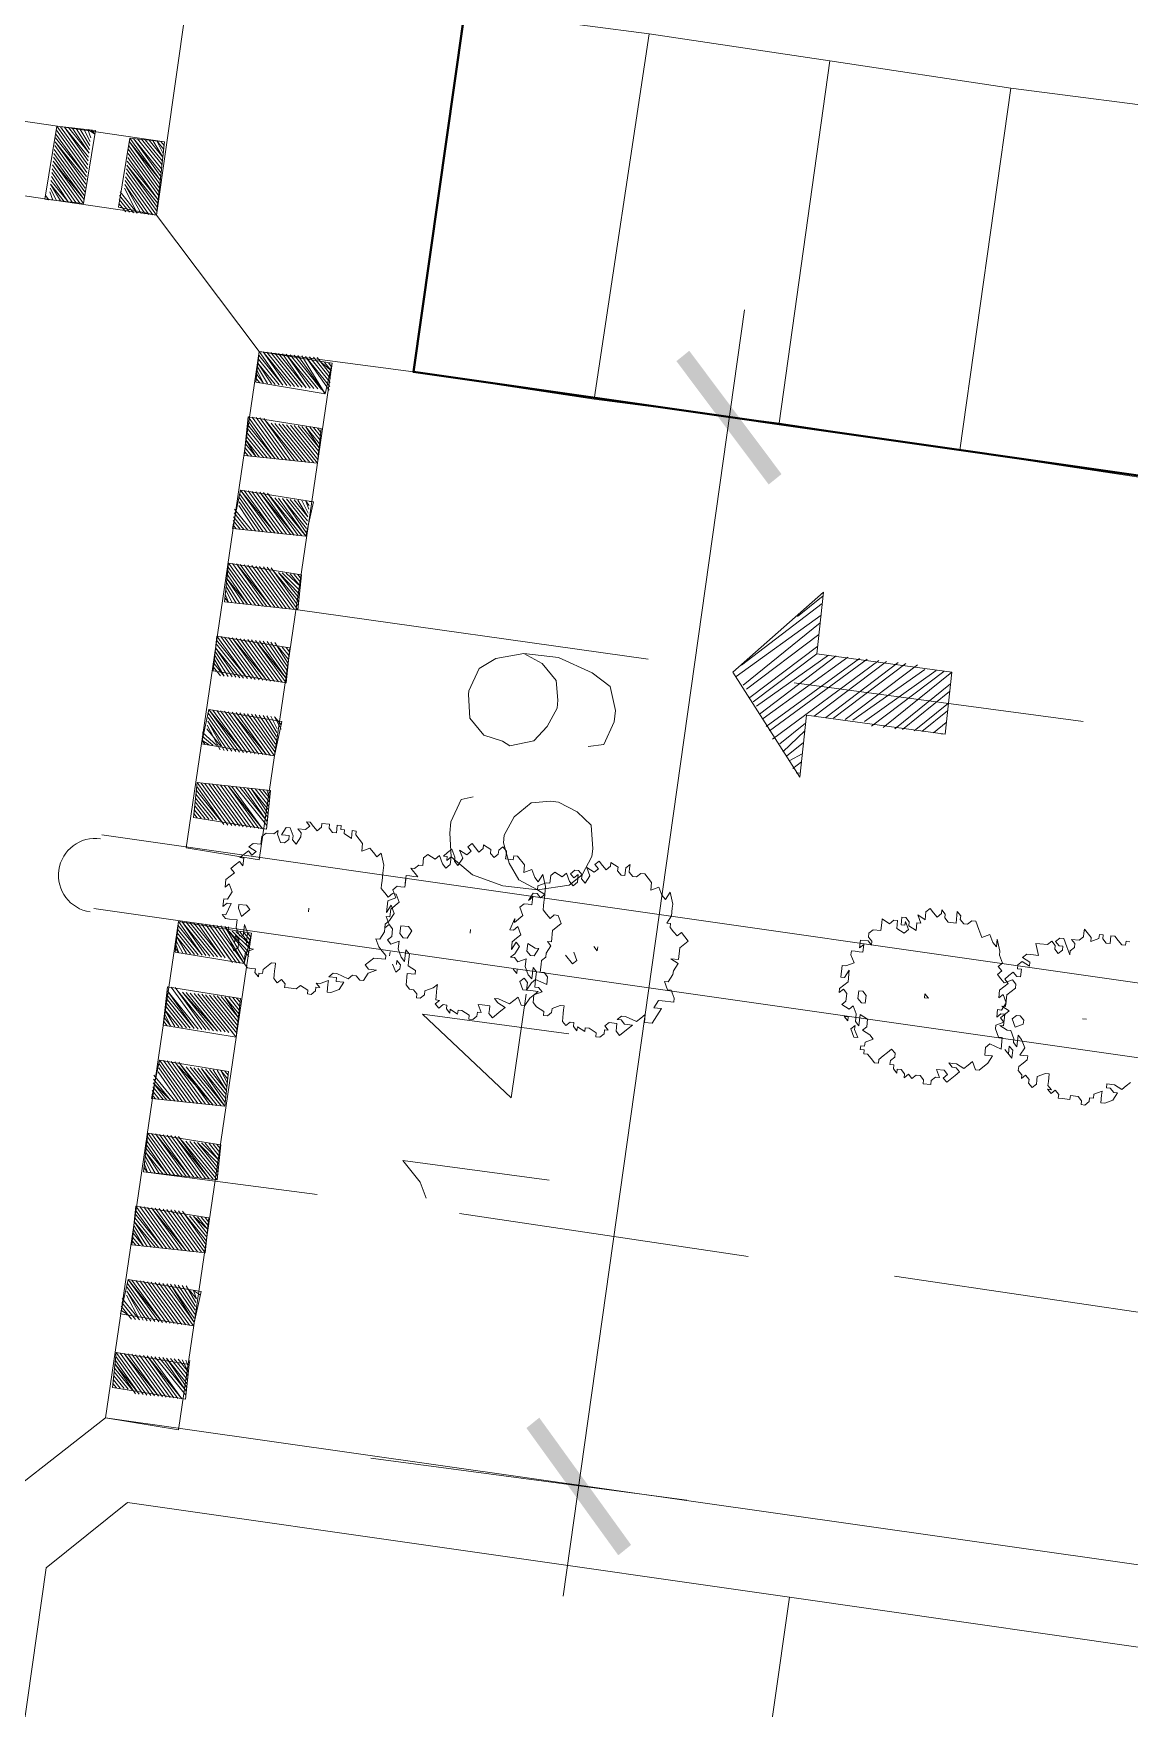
# Model space of a CAD drawing. Header units: metres. Extents: x -977055 to 805873, y -1033982 to 242021.
# Drawn here: x 2689.52 to 2704.51, y 928.75 to 951.66 of the extents above; entities that cross this region are included whole.
import ezdxf

# ---------------------------------------------------------------- set-up
doc = ezdxf.new("R2010")
doc.units = ezdxf.units.M
for name, color, linetype in [('PDF_0', 7, 'Continuous'), ('PDF_acera', 7, 'Continuous'), ('PDF_CENTRO COMERCIAL', 7, 'Continuous'), ('PDF_COTAS CONJUNTO', 7, 'Continuous'), ('PDF_linea de centro', 7, 'Continuous'), ('PDF_LOTES', 7, 'Continuous'), ('PDF_PASO DE CEBRA', 7, 'Continuous'), ('PDF_PLANTAS', 7, 'Continuous'), ('PDF_VIAS', 7, 'Continuous')]:
    doc.layers.add(name, color=color, linetype=linetype)

# ---------------------------------------------------------------- blocks, each defined once
blk = doc.blocks.new('CALLE')
at = {"layer": 'PDF_0', "transparency": 33554559}
for points in [[(-75.061728, -223.618752), (-76.2048, -224.888832), (-76.331808, -224.761824)], [(-74.93472, -223.74576), (-75.061728, -223.618752), (-76.2048, -224.888832)], [(-64.5624, -225.142848), (-64.435392, -225.269856), (-63.334656, -223.999776)], [(-64.435392, -225.269856), (-63.334656, -223.999776), (-63.207648, -224.126784)]]:
    blk.add_solid(points, dxfattribs=at)
at = {"layer": 'PDF_acera', "lineweight": 9}
for points in [[(-111.724704, -292.584096), (-109.184544, -217.903392), (-107.787456, -216.633312), (-76.755168, -217.691712), (-75.442752, -219.046464), (-77.89824, -291.102336), (-78.787296, -291.06)], [(-69.939072, -218.326752), (-71.420832, -260.959104)], [(-70.616448, -261.00144), (-69.134688, -218.326752)], [(-63.758016, -221.163264), (-63.71568, -219.469824), (-62.360928, -218.199744), (29.719872, -221.332608)]]:
    blk.add_lwpolyline(points, dxfattribs=at)
for points in [[(-59.778432, -221.290272), (-59.820768, -223.3224), (-63.842688, -223.153056), (-63.758016, -221.163264)], [(-59.820768, -223.3224), (-59.90544, -225.312192), (-63.885024, -225.185184), (-63.842688, -223.153056)], [(-59.90544, -225.312192), (-59.990112, -227.301984), (-63.969696, -227.174976), (-63.885024, -225.185184)], [(-59.990112, -227.301984), (-60.032448, -229.291776), (-64.054368, -229.164768), (-63.969696, -227.174976)]]:
    blk.add_lwpolyline(points, close=True, dxfattribs=at)
blk.add_arc((-69.579216, -218.305584), 0.402192, 358.0499567, 178.0499213, dxfattribs=at)
at = {"layer": 'PDF_CENTRO COMERCIAL', "lineweight": 40}
blk.add_lwpolyline([(-34.842528, -237.970656), (-31.455648, -237.208608), (-19.728576, -234.75312), (-10.456992, -232.339968), (-10.118304, -222.983712), (-63.758016, -221.163264), (-64.901088, -254.016), (-59.990112, -254.185344), (-59.651424, -244.236384), (-57.534624, -243.686016)], close=True, dxfattribs=at)
at = {"layer": 'PDF_COTAS CONJUNTO', "lineweight": 9}
for points in [[(-75.56976, -221.967648), (-75.654432, -225.4392)], [(-63.800352, -222.348672), (-63.92736, -225.86256)], [(-62.699616, -224.677152), (-76.83984, -224.211456)]]:
    blk.add_lwpolyline(points, dxfattribs=at)
at = {"layer": 'PDF_COTAS CONJUNTO', "lineweight": 20}
for points in [[(-72.690912, -222.264), (-72.521568, -222.179328), (-72.309888, -221.967648), (-72.352224, -223.576416)], [(-70.743456, -223.618752), (-70.70112, -222.009984), (-71.505504, -223.068384), (-70.362432, -223.11072)], [(-68.287968, -222.306336), (-68.330304, -222.179328), (-68.58432, -222.094656), (-68.711328, -222.094656), (-68.965344, -222.136992), (-69.134688, -222.391008), (-69.21936, -222.729696), (-69.21936, -223.11072), (-69.134688, -223.449408), (-69.00768, -223.576416), (-68.796, -223.661088), (-68.711328, -223.661088), (-68.457312, -223.618752), (-68.330304, -223.449408), (-68.245632, -223.237728), (-68.245632, -223.153056), (-68.287968, -222.941376), (-68.457312, -222.772032), (-68.668992, -222.68736), (-68.753664, -222.68736), (-68.965344, -222.772032), (-69.134688, -222.89904), (-69.21936, -223.11072)], [(-66.6792, -222.68736), (-66.763872, -222.89904), (-66.933216, -223.068384), (-67.144896, -223.11072), (-67.229568, -223.11072), (-67.441248, -223.026048), (-67.610592, -222.89904), (-67.695264, -222.645024), (-67.652928, -222.560352), (-67.610592, -222.348672), (-67.441248, -222.179328), (-67.187232, -222.136992), (-67.144896, -222.136992), (-66.89088, -222.221664), (-66.763872, -222.391008), (-66.6792, -222.68736), (-66.6792, -223.068384), (-66.806208, -223.449408), (-66.933216, -223.661088), (-67.187232, -223.74576), (-67.31424, -223.74576), (-67.568256, -223.661088), (-67.610592, -223.491744)], [(-69.896736, -223.491744), (-69.981408, -223.576416), (-69.939072, -223.618752), (-69.8544, -223.576416)]]:
    blk.add_lwpolyline(points, dxfattribs=at)
at = {"layer": 'PDF_linea de centro', "lineweight": 9}
for points in [[(-72.775584, -221.078592), (-72.733248, -219.173472)], [(-66.594528, -224.042112), (-66.46752, -220.189536)], [(-72.944928, -225.820224), (-72.81792, -222.645024)], [(-66.763872, -228.82608), (-66.6792, -225.65088)], [(-73.114272, -230.604192), (-72.987264, -227.428992)]]:
    blk.add_lwpolyline(points, dxfattribs=at)
at = {"layer": 'PDF_LOTES', "lineweight": 20}
for points in [[(-76.585824, -226.666944), (-76.331808, -219.385152), (-77.136192, -218.580768), (-92.29248, -218.072736), (-92.588832, -226.116576)], [(-92.588832, -226.116576), (-92.92752, -235.726848), (-76.924512, -236.277216), (-76.585824, -226.666944)]]:
    blk.add_lwpolyline(points, close=True, dxfattribs=at)
at = {"layer": 'PDF_PASO DE CEBRA', "lineweight": 9}
for points in [[(-62.149248, -212.611392), (-62.360928, -218.199744), (-61.937568, -217.81872)], [(-61.556544, -218.199744), (-61.344864, -212.611392)], [(-62.318592, -216.972), (-62.318592, -217.014336), (-62.276256, -216.972)], [(-62.318592, -217.056672), (-62.23392, -217.014336)], [(-62.318592, -217.099008), (-62.191584, -217.014336)], [(-62.318592, -217.141344), (-62.149248, -217.014336), (-62.318592, -217.18368)], [(-62.106912, -217.014336), (-62.318592, -217.226016), (-62.064576, -217.014336)], [(-62.318592, -217.268352), (-62.02224, -217.014336)], [(-62.318592, -217.310688), (-61.979904, -217.014336)], [(-62.318592, -217.353024), (-61.937568, -217.014336)], [(-62.318592, -217.39536), (-61.895232, -217.014336), (-62.276256, -217.39536), (-61.852896, -217.014336)], [(-62.23392, -217.39536), (-61.81056, -217.014336)], [(-62.191584, -217.39536), (-61.768224, -217.014336)], [(-62.149248, -217.39536), (-61.725888, -217.014336)], [(-62.106912, -217.39536), (-61.683552, -217.014336), (-62.064576, -217.39536)], [(-61.641216, -217.014336), (-62.02224, -217.39536), (-61.59888, -217.014336)], [(-61.979904, -217.39536), (-61.556544, -217.014336)], [(-61.937568, -217.39536), (-61.514208, -217.014336)], [(-61.895232, -217.39536), (-61.514208, -217.056672)], [(-61.852896, -217.39536), (-61.514208, -217.099008), (-61.81056, -217.39536)], [(-61.514208, -217.141344), (-61.768224, -217.39536), (-61.514208, -217.18368)], [(-61.725888, -217.39536), (-61.514208, -217.226016)], [(-61.683552, -217.39536), (-61.514208, -217.268352)], [(-61.641216, -217.39536), (-61.514208, -217.310688)], [(-61.59888, -217.39536), (-61.514208, -217.353024), (-61.556544, -217.437696), (-61.514208, -217.39536)], [(-62.360928, -217.861056), (-62.276256, -217.776384)], [(-62.360928, -217.903392), (-62.23392, -217.776384)], [(-62.360928, -217.945728), (-62.191584, -217.776384)], [(-62.149248, -217.776384), (-62.360928, -217.988064), (-62.106912, -217.81872)], [(-62.318592, -217.776384), (-62.318592, -217.81872)], [(-62.360928, -218.0304), (-62.064576, -217.81872), (-62.360928, -218.072736)], [(-62.360928, -218.115072), (-62.02224, -217.81872)], [(-62.360928, -218.157408), (-61.979904, -217.81872)], [(-62.318592, -218.199744), (-61.895232, -217.81872)], [(-62.276256, -218.199744), (-61.852896, -217.81872), (-62.23392, -218.199744)], [(-61.81056, -217.81872), (-62.191584, -218.199744), (-61.768224, -217.81872)], [(-62.149248, -218.199744), (-61.725888, -217.81872)], [(-62.106912, -218.199744), (-61.683552, -217.81872)], [(-62.064576, -218.199744), (-61.641216, -217.81872)], [(-62.02224, -218.199744), (-61.59888, -217.81872), (-61.979904, -218.199744), (-61.556544, -217.81872)], [(-61.937568, -218.199744), (-61.556544, -217.861056), (-61.895232, -218.199744)], [(-61.852896, -218.199744), (-61.556544, -217.903392)], [(-61.81056, -218.199744), (-61.556544, -217.945728)], [(-61.768224, -218.199744), (-61.556544, -217.988064)], [(-61.556544, -218.0304), (-61.725888, -218.199744), (-61.556544, -218.072736)], [(-61.683552, -218.199744), (-61.556544, -218.115072), (-61.641216, -218.199744)], [(-61.59888, -218.199744), (-61.556544, -218.157408)], [(-61.556544, -218.199744), (-61.556544, -218.199744)], [(-75.485088, -219.850848), (-70.023744, -220.062528), (-69.981408, -219.258144), (-75.442752, -219.046464), (-75.485088, -219.850848), (-75.442752, -219.046464)], [(-75.1464, -219.342816), (-74.850048, -219.0888), (-75.1464, -219.385152), (-74.807712, -219.0888)], [(-75.1464, -219.427488), (-74.765376, -219.0888)], [(-75.1464, -219.469824), (-74.72304, -219.0888)], [(-75.1464, -219.51216), (-74.72304, -219.131136)], [(-75.1464, -219.554496), (-74.72304, -219.173472), (-75.1464, -219.596832), (-74.72304, -219.215808)], [(-75.104064, -219.0888), (-75.104064, -219.0888)], [(-75.104064, -219.131136), (-75.061728, -219.0888), (-75.104064, -219.131136)], [(-75.104064, -219.173472), (-75.019392, -219.0888)], [(-75.104064, -219.215808), (-74.977056, -219.0888)], [(-75.104064, -219.258144), (-74.93472, -219.0888)], [(-75.104064, -219.30048), (-74.892384, -219.0888)], [(-74.342016, -219.215808), (-74.215008, -219.0888)], [(-74.342016, -219.258144), (-74.172672, -219.0888)], [(-74.130336, -219.0888), (-74.342016, -219.30048), (-74.088, -219.131136)], [(-74.342016, -219.342816), (-74.045664, -219.131136), (-74.342016, -219.385152)], [(-74.342016, -219.427488), (-74.003328, -219.131136)], [(-74.342016, -219.469824), (-73.960992, -219.131136)], [(-74.342016, -219.51216), (-73.918656, -219.131136), (-74.342016, -219.554496), (-73.918656, -219.173472)], [(-74.342016, -219.596832), (-73.918656, -219.215808)], [(-74.29968, -219.0888), (-74.29968, -219.131136)], [(-74.29968, -219.173472), (-74.257344, -219.0888)], [(-73.537632, -219.131136), (-73.537632, -219.131136)], [(-73.537632, -219.173472), (-73.495296, -219.131136)], [(-73.537632, -219.215808), (-73.45296, -219.131136)], [(-73.410624, -219.131136), (-73.537632, -219.258144), (-73.368288, -219.131136)], [(-73.537632, -219.30048), (-73.325952, -219.131136)], [(-73.537632, -219.342816), (-73.283616, -219.131136), (-73.537632, -219.385152)], [(-73.537632, -219.427488), (-73.24128, -219.131136)], [(-73.198944, -219.131136), (-73.537632, -219.469824), (-73.156608, -219.131136)], [(-73.537632, -219.51216), (-73.114272, -219.131136)], [(-73.537632, -219.554496), (-73.114272, -219.173472)], [(-73.537632, -219.596832), (-73.114272, -219.215808)], [(-72.733248, -219.173472), (-72.733248, -219.173472)], [(-72.690912, -219.173472), (-72.733248, -219.215808), (-72.648576, -219.173472)], [(-72.733248, -219.258144), (-72.60624, -219.173472)], [(-72.733248, -219.30048), (-72.563904, -219.173472)], [(-72.733248, -219.342816), (-72.521568, -219.173472), (-72.733248, -219.385152)], [(-72.479232, -219.173472), (-72.733248, -219.427488), (-72.436896, -219.173472)], [(-72.733248, -219.469824), (-72.39456, -219.173472)], [(-72.733248, -219.51216), (-72.352224, -219.173472)], [(-72.733248, -219.554496), (-72.309888, -219.173472)], [(-72.733248, -219.596832), (-72.309888, -219.215808)], [(-71.928864, -219.173472), (-71.928864, -219.173472)], [(-71.928864, -219.215808), (-71.886528, -219.173472)], [(-71.928864, -219.258144), (-71.844192, -219.173472)], [(-71.928864, -219.30048), (-71.801856, -219.173472)], [(-71.928864, -219.342816), (-71.75952, -219.173472), (-71.928864, -219.385152), (-71.717184, -219.173472)], [(-71.928864, -219.427488), (-71.674848, -219.173472)], [(-71.928864, -219.469824), (-71.632512, -219.215808)], [(-71.928864, -219.51216), (-71.590176, -219.215808)], [(-71.928864, -219.554496), (-71.54784, -219.215808)], [(-71.928864, -219.596832), (-71.505504, -219.215808), (-71.928864, -219.596832)], [(-71.12448, -219.215808), (-71.12448, -219.215808)], [(-71.12448, -219.258144), (-71.082144, -219.215808)], [(-71.039808, -219.215808), (-71.12448, -219.30048), (-70.997472, -219.215808)], [(-71.12448, -219.342816), (-70.955136, -219.215808), (-71.12448, -219.385152)], [(-71.12448, -219.427488), (-70.9128, -219.215808)], [(-71.12448, -219.469824), (-70.870464, -219.215808)], [(-71.12448, -219.51216), (-70.828128, -219.215808)], [(-70.785792, -219.215808), (-71.12448, -219.554496), (-70.743456, -219.215808), (-71.12448, -219.596832)], [(-75.1464, -219.639168), (-74.72304, -219.258144)], [(-75.1464, -219.681504), (-74.72304, -219.30048)], [(-75.1464, -219.72384), (-74.72304, -219.342816)], [(-75.1464, -219.766176), (-74.72304, -219.385152)], [(-75.1464, -219.808512), (-74.72304, -219.427488), (-75.1464, -219.850848), (-74.72304, -219.469824)], [(-74.342016, -219.639168), (-73.918656, -219.258144)], [(-74.342016, -219.681504), (-73.918656, -219.30048)], [(-74.342016, -219.72384), (-73.918656, -219.342816)], [(-74.342016, -219.766176), (-73.918656, -219.385152), (-74.342016, -219.766176)], [(-74.342016, -219.808512), (-73.918656, -219.427488)], [(-73.537632, -219.639168), (-73.114272, -219.258144)], [(-73.537632, -219.681504), (-73.114272, -219.30048), (-73.537632, -219.72384), (-73.114272, -219.342816)], [(-73.537632, -219.766176), (-73.114272, -219.385152)], [(-73.537632, -219.808512), (-73.114272, -219.427488)], [(-72.733248, -219.639168), (-72.309888, -219.258144), (-72.733248, -219.681504), (-72.309888, -219.30048)], [(-72.733248, -219.72384), (-72.309888, -219.342816)], [(-72.733248, -219.766176), (-72.309888, -219.385152)], [(-72.733248, -219.808512), (-72.309888, -219.427488)], [(-71.928864, -219.639168), (-71.505504, -219.258144)], [(-71.928864, -219.681504), (-71.505504, -219.30048)], [(-71.928864, -219.72384), (-71.505504, -219.342816)], [(-71.928864, -219.766176), (-71.505504, -219.385152)], [(-71.928864, -219.808512), (-71.505504, -219.427488)], [(-71.54784, -219.427488), (-71.928864, -219.850848), (-71.54784, -219.469824)], [(-71.12448, -219.639168), (-70.70112, -219.258144)], [(-71.12448, -219.681504), (-70.70112, -219.30048)], [(-71.12448, -219.72384), (-70.743456, -219.342816)], [(-71.12448, -219.766176), (-70.743456, -219.385152), (-71.12448, -219.808512), (-70.743456, -219.427488)], [(-70.320096, -219.258144), (-70.320096, -219.258144)], [(-70.27776, -219.258144), (-70.320096, -219.30048), (-70.235424, -219.258144)], [(-70.320096, -219.342816), (-70.193088, -219.258144)], [(-70.320096, -219.385152), (-70.150752, -219.258144), (-70.320096, -219.427488)], [(-70.320096, -219.469824), (-70.108416, -219.258144)], [(-70.320096, -219.51216), (-70.06608, -219.258144)], [(-70.023744, -219.258144), (-70.320096, -219.554496), (-69.981408, -219.258144)], [(-70.320096, -219.596832), (-69.981408, -219.30048), (-70.320096, -219.639168)], [(-70.320096, -219.681504), (-69.981408, -219.342816)], [(-70.320096, -219.72384), (-69.981408, -219.385152)], [(-69.981408, -219.427488), (-70.320096, -219.766176), (-69.981408, -219.469824)], [(-69.21936, -220.062528), (-63.758016, -220.274208), (-63.71568, -219.469824), (-69.177024, -219.258144), (-69.21936, -220.062528), (-69.177024, -219.258144)], [(-68.880672, -219.639168), (-68.499648, -219.30048)], [(-68.880672, -219.681504), (-68.457312, -219.30048)], [(-68.880672, -219.72384), (-68.457312, -219.342816)], [(-68.880672, -219.766176), (-68.457312, -219.385152)], [(-68.880672, -219.808512), (-68.457312, -219.427488), (-68.880672, -219.808512)], [(-68.838336, -219.30048), (-68.838336, -219.30048)], [(-68.838336, -219.342816), (-68.796, -219.30048), (-68.838336, -219.342816)], [(-68.838336, -219.385152), (-68.753664, -219.30048)], [(-68.838336, -219.427488), (-68.711328, -219.30048)], [(-68.838336, -219.469824), (-68.668992, -219.30048)], [(-68.838336, -219.51216), (-68.626656, -219.30048)], [(-68.838336, -219.554496), (-68.58432, -219.30048)], [(-68.838336, -219.596832), (-68.541984, -219.30048), (-68.838336, -219.596832)], [(-68.076288, -219.51216), (-67.822272, -219.342816)], [(-68.076288, -219.554496), (-67.779936, -219.342816), (-68.076288, -219.596832)], [(-68.076288, -219.639168), (-67.7376, -219.342816)], [(-68.076288, -219.681504), (-67.695264, -219.342816)], [(-68.076288, -219.72384), (-67.652928, -219.342816), (-68.076288, -219.766176), (-67.652928, -219.385152)], [(-68.076288, -219.808512), (-67.652928, -219.427488)], [(-68.033952, -219.30048), (-68.033952, -219.30048)], [(-68.033952, -219.342816), (-67.991616, -219.30048), (-68.033952, -219.385152)], [(-68.033952, -219.427488), (-67.94928, -219.30048)], [(-68.033952, -219.469824), (-67.906944, -219.30048)], [(-68.033952, -219.51216), (-67.864608, -219.342816)], [(-67.271904, -219.427488), (-67.187232, -219.342816)], [(-67.144896, -219.342816), (-67.271904, -219.469824), (-67.10256, -219.342816)], [(-67.271904, -219.51216), (-67.060224, -219.342816)], [(-67.271904, -219.554496), (-67.017888, -219.342816)], [(-67.271904, -219.596832), (-66.975552, -219.342816), (-67.271904, -219.639168)], [(-67.271904, -219.681504), (-66.933216, -219.342816)], [(-66.89088, -219.342816), (-67.271904, -219.72384), (-66.848544, -219.342816)], [(-67.271904, -219.766176), (-66.848544, -219.385152)], [(-67.271904, -219.808512), (-66.848544, -219.427488)], [(-67.229568, -219.342816), (-67.229568, -219.385152)], [(-66.46752, -219.385152), (-66.46752, -219.385152)], [(-66.425184, -219.385152), (-66.46752, -219.427488), (-66.382848, -219.385152)], [(-66.46752, -219.469824), (-66.340512, -219.385152)], [(-66.46752, -219.51216), (-66.298176, -219.385152)], [(-66.46752, -219.554496), (-66.25584, -219.385152)], [(-66.46752, -219.596832), (-66.213504, -219.385152), (-66.46752, -219.639168), (-66.171168, -219.385152)], [(-66.46752, -219.681504), (-66.128832, -219.385152)], [(-66.46752, -219.72384), (-66.086496, -219.385152)], [(-66.46752, -219.766176), (-66.04416, -219.385152)], [(-66.46752, -219.808512), (-66.04416, -219.427488)], [(-65.663136, -219.385152), (-65.663136, -219.385152)], [(-65.663136, -219.427488), (-65.6208, -219.385152)], [(-65.663136, -219.469824), (-65.578464, -219.385152)], [(-65.663136, -219.51216), (-65.536128, -219.385152)], [(-65.663136, -219.554496), (-65.493792, -219.385152)], [(-65.663136, -219.596832), (-65.451456, -219.385152), (-65.663136, -219.596832)], [(-65.663136, -219.639168), (-65.40912, -219.427488)], [(-65.663136, -219.681504), (-65.366784, -219.427488)], [(-65.663136, -219.72384), (-65.324448, -219.427488)], [(-65.663136, -219.766176), (-65.282112, -219.427488)], [(-65.663136, -219.808512), (-65.239776, -219.427488), (-65.663136, -219.850848), (-65.239776, -219.469824)], [(-64.858752, -219.427488), (-64.858752, -219.427488)], [(-64.858752, -219.469824), (-64.816416, -219.427488)], [(-64.858752, -219.51216), (-64.77408, -219.427488)], [(-64.731744, -219.427488), (-64.858752, -219.554496), (-64.689408, -219.427488), (-64.858752, -219.596832)], [(-64.858752, -219.639168), (-64.647072, -219.427488)], [(-64.858752, -219.681504), (-64.604736, -219.427488)], [(-64.858752, -219.72384), (-64.5624, -219.427488)], [(-64.520064, -219.427488), (-64.858752, -219.766176), (-64.477728, -219.427488)], [(-64.858752, -219.808512), (-64.435392, -219.427488)], [(-75.104064, -219.893184), (-74.72304, -219.51216)], [(-74.72304, -219.554496), (-75.061728, -219.893184), (-74.72304, -219.596832)], [(-74.342016, -219.850848), (-73.918656, -219.469824)], [(-74.342016, -219.893184), (-73.918656, -219.51216)], [(-73.918656, -219.554496), (-74.29968, -219.893184), (-73.918656, -219.596832), (-74.257344, -219.893184)], [(-73.537632, -219.850848), (-73.114272, -219.469824)], [(-73.537632, -219.893184), (-73.114272, -219.51216)], [(-73.537632, -219.93552), (-73.114272, -219.554496), (-73.537632, -219.93552)], [(-73.495296, -219.93552), (-73.114272, -219.596832)], [(-72.733248, -219.850848), (-72.309888, -219.469824), (-72.733248, -219.893184), (-72.309888, -219.51216)], [(-72.733248, -219.93552), (-72.352224, -219.554496)], [(-72.733248, -219.977856), (-72.352224, -219.596832)], [(-71.928864, -219.893184), (-71.54784, -219.51216)], [(-71.928864, -219.93552), (-71.54784, -219.554496)], [(-71.54784, -219.596832), (-71.928864, -219.977856), (-71.54784, -219.639168)], [(-71.12448, -219.977856), (-70.743456, -219.596832), (-71.166816, -220.020192)], [(-71.12448, -219.850848), (-70.743456, -219.469824)], [(-71.12448, -219.893184), (-70.743456, -219.51216)], [(-71.12448, -219.93552), (-70.743456, -219.554496)], [(-70.320096, -219.850848), (-69.981408, -219.554496), (-70.362432, -219.893184)], [(-70.362432, -219.93552), (-69.981408, -219.596832)], [(-70.320096, -219.808512), (-69.981408, -219.51216)], [(-68.880672, -219.850848), (-68.457312, -219.469824)], [(-68.880672, -219.893184), (-68.457312, -219.51216)], [(-68.880672, -219.93552), (-68.457312, -219.554496)], [(-68.880672, -219.977856), (-68.457312, -219.596832)], [(-68.076288, -219.850848), (-67.652928, -219.469824)], [(-68.076288, -219.893184), (-67.652928, -219.51216)], [(-68.076288, -219.93552), (-67.652928, -219.554496)], [(-68.076288, -219.977856), (-67.652928, -219.596832), (-68.076288, -220.020192), (-67.652928, -219.639168)], [(-67.271904, -219.850848), (-66.848544, -219.469824)], [(-67.271904, -219.893184), (-66.848544, -219.51216), (-67.271904, -219.93552), (-66.848544, -219.554496)], [(-67.271904, -219.977856), (-66.848544, -219.596832)], [(-66.46752, -219.850848), (-66.04416, -219.469824), (-66.46752, -219.893184), (-66.04416, -219.51216)], [(-66.46752, -219.93552), (-66.04416, -219.554496)], [(-66.46752, -219.977856), (-66.04416, -219.596832)], [(-65.663136, -219.893184), (-65.239776, -219.51216)], [(-65.663136, -219.93552), (-65.239776, -219.554496)], [(-65.663136, -219.977856), (-65.239776, -219.596832)], [(-64.858752, -219.850848), (-64.435392, -219.469824)], [(-64.858752, -219.893184), (-64.435392, -219.51216)], [(-64.858752, -219.93552), (-64.435392, -219.554496)], [(-64.858752, -219.977856), (-64.435392, -219.596832), (-64.858752, -220.020192), (-64.477728, -219.639168)], [(-64.054368, -219.469824), (-64.054368, -219.469824)], [(-64.054368, -219.51216), (-64.012032, -219.469824)], [(-63.969696, -219.469824), (-64.054368, -219.554496), (-63.92736, -219.469824)], [(-64.054368, -219.596832), (-63.885024, -219.469824)], [(-64.054368, -219.639168), (-63.842688, -219.469824), (-64.054368, -219.681504)], [(-64.054368, -219.72384), (-63.800352, -219.469824)], [(-63.758016, -219.469824), (-64.054368, -219.766176), (-63.71568, -219.469824)], [(-64.054368, -219.808512), (-63.71568, -219.51216), (-64.054368, -219.850848)], [(-64.054368, -219.893184), (-63.71568, -219.554496)], [(-64.054368, -219.93552), (-63.71568, -219.596832)], [(-75.019392, -219.893184), (-74.72304, -219.639168), (-74.977056, -219.893184)], [(-74.93472, -219.893184), (-74.72304, -219.681504)], [(-74.892384, -219.893184), (-74.72304, -219.72384)], [(-74.72304, -219.766176), (-74.850048, -219.893184), (-74.72304, -219.808512)], [(-74.215008, -219.893184), (-73.918656, -219.639168)], [(-74.172672, -219.893184), (-73.918656, -219.681504)], [(-74.130336, -219.893184), (-73.918656, -219.72384)], [(-74.088, -219.893184), (-73.918656, -219.766176)], [(-73.45296, -219.93552), (-73.114272, -219.639168)], [(-73.410624, -219.93552), (-73.156608, -219.681504)], [(-73.368288, -219.93552), (-73.156608, -219.72384)], [(-73.325952, -219.93552), (-73.156608, -219.766176), (-73.283616, -219.93552), (-73.156608, -219.808512)], [(-72.690912, -219.977856), (-72.352224, -219.639168)], [(-72.648576, -219.977856), (-72.352224, -219.681504)], [(-72.60624, -219.977856), (-72.352224, -219.72384), (-72.563904, -219.977856)], [(-72.352224, -219.766176), (-72.521568, -219.977856), (-72.352224, -219.808512)], [(-71.886528, -219.977856), (-71.54784, -219.681504), (-71.844192, -219.977856)], [(-71.801856, -219.977856), (-71.54784, -219.72384)], [(-71.54784, -219.766176), (-71.75952, -219.977856), (-71.54784, -219.808512)], [(-71.12448, -220.020192), (-70.743456, -219.639168)], [(-71.082144, -220.020192), (-70.743456, -219.681504)], [(-71.039808, -220.020192), (-70.743456, -219.72384)], [(-70.997472, -220.020192), (-70.743456, -219.766176)], [(-70.362432, -219.977856), (-69.981408, -219.639168)], [(-69.981408, -219.681504), (-70.362432, -220.020192), (-69.981408, -219.72384)], [(-70.320096, -220.020192), (-69.981408, -219.766176), (-70.27776, -220.062528)], [(-68.880672, -220.020192), (-68.457312, -219.639168), (-68.880672, -220.062528), (-68.457312, -219.681504)], [(-68.838336, -220.104864), (-68.457312, -219.72384)], [(-68.457312, -219.766176), (-68.796, -220.104864), (-68.457312, -219.808512)], [(-68.076288, -220.062528), (-67.652928, -219.681504)], [(-68.076288, -220.104864), (-67.652928, -219.72384)], [(-68.033952, -220.104864), (-67.652928, -219.766176)], [(-67.271904, -220.020192), (-66.848544, -219.639168)], [(-67.271904, -220.062528), (-66.848544, -219.681504)], [(-67.271904, -220.104864), (-66.848544, -219.72384)], [(-67.271904, -220.1472), (-66.848544, -219.766176), (-67.229568, -220.1472), (-66.848544, -219.808512)], [(-66.46752, -220.020192), (-66.04416, -219.639168)], [(-66.46752, -220.062528), (-66.04416, -219.681504)], [(-66.46752, -220.104864), (-66.04416, -219.72384), (-66.46752, -220.104864)], [(-66.46752, -220.1472), (-66.04416, -219.766176)], [(-65.663136, -220.020192), (-65.239776, -219.639168), (-65.663136, -220.062528), (-65.239776, -219.681504)], [(-65.663136, -220.104864), (-65.239776, -219.72384)], [(-65.663136, -220.1472), (-65.282112, -219.766176)], [(-64.858752, -220.062528), (-64.477728, -219.681504)], [(-64.858752, -220.104864), (-64.477728, -219.72384)], [(-64.858752, -220.1472), (-64.477728, -219.766176)], [(-64.054368, -219.977856), (-63.71568, -219.639168)], [(-63.71568, -219.681504), (-64.054368, -220.020192), (-63.71568, -219.72384)], [(-64.054368, -220.062528), (-63.71568, -219.766176), (-64.054368, -220.104864)], [(-74.807712, -219.893184), (-74.72304, -219.850848)], [(-74.765376, -219.893184), (-74.72304, -219.893184)], [(-73.960992, -219.808512), (-74.045664, -219.893184), (-73.960992, -219.850848), (-74.003328, -219.93552)], [(-73.960992, -219.93552), (-73.960992, -219.893184)], [(-73.24128, -219.93552), (-73.156608, -219.850848)], [(-73.198944, -219.93552), (-73.156608, -219.893184)], [(-73.156608, -219.93552), (-73.156608, -219.93552)], [(-72.479232, -219.977856), (-72.352224, -219.850848)], [(-72.436896, -219.977856), (-72.352224, -219.893184)], [(-72.39456, -219.977856), (-72.352224, -219.93552)], [(-72.352224, -219.977856), (-72.352224, -219.977856)], [(-71.717184, -219.977856), (-71.54784, -219.850848)], [(-71.674848, -219.977856), (-71.54784, -219.893184), (-71.632512, -219.977856)], [(-71.590176, -219.977856), (-71.54784, -219.93552)], [(-71.54784, -219.977856), (-71.54784, -219.977856)], [(-70.743456, -219.808512), (-70.955136, -220.020192), (-70.743456, -219.850848), (-70.9128, -220.020192)], [(-70.870464, -220.020192), (-70.743456, -219.893184)], [(-70.828128, -220.020192), (-70.743456, -219.93552)], [(-70.785792, -220.020192), (-70.743456, -219.977856)], [(-70.235424, -220.062528), (-70.023744, -219.808512)], [(-70.193088, -220.062528), (-70.023744, -219.850848)], [(-70.023744, -219.893184), (-70.150752, -220.062528), (-70.023744, -219.93552)], [(-70.108416, -220.062528), (-70.023744, -219.977856)], [(-68.753664, -220.104864), (-68.457312, -219.850848)], [(-68.711328, -220.104864), (-68.457312, -219.893184), (-68.668992, -220.104864)], [(-68.626656, -220.104864), (-68.457312, -219.93552)], [(-68.58432, -220.104864), (-68.457312, -219.977856)], [(-67.991616, -220.104864), (-67.652928, -219.808512), (-67.991616, -220.104864)], [(-67.94928, -220.104864), (-67.652928, -219.850848)], [(-67.906944, -220.104864), (-67.652928, -219.893184)], [(-67.864608, -220.104864), (-67.652928, -219.93552)], [(-67.822272, -220.104864), (-67.652928, -219.977856)], [(-67.187232, -220.1472), (-66.848544, -219.850848)], [(-67.144896, -220.1472), (-66.848544, -219.893184)], [(-67.10256, -220.1472), (-66.848544, -219.93552)], [(-67.060224, -220.1472), (-66.848544, -219.977856)], [(-66.46752, -220.189536), (-66.04416, -219.808512)], [(-66.425184, -220.189536), (-66.04416, -219.850848)], [(-66.382848, -220.189536), (-66.086496, -219.893184)], [(-66.340512, -220.189536), (-66.086496, -219.93552), (-66.298176, -220.189536)], [(-66.25584, -220.189536), (-66.086496, -219.977856)], [(-65.282112, -219.808512), (-65.663136, -220.189536), (-65.282112, -219.850848)], [(-65.6208, -220.189536), (-65.282112, -219.893184), (-65.578464, -220.189536)], [(-65.536128, -220.189536), (-65.282112, -219.93552)], [(-65.493792, -220.189536), (-65.282112, -219.977856)], [(-64.858752, -220.189536), (-64.477728, -219.808512)], [(-64.858752, -220.231872), (-64.477728, -219.850848), (-64.858752, -220.231872)], [(-64.816416, -220.231872), (-64.477728, -219.893184)], [(-64.77408, -220.231872), (-64.477728, -219.93552)], [(-64.731744, -220.231872), (-64.477728, -219.977856)], [(-63.71568, -219.893184), (-64.096704, -220.231872), (-63.71568, -219.93552)], [(-64.054368, -220.1472), (-63.71568, -219.808512)], [(-64.054368, -220.189536), (-63.71568, -219.850848)], [(-64.054368, -220.274208), (-63.71568, -219.977856), (-64.012032, -220.274208)], [(-70.743456, -220.020192), (-70.743456, -220.020192)], [(-70.06608, -220.062528), (-70.023744, -220.020192), (-70.023744, -220.062528)], [(-68.457312, -220.020192), (-68.541984, -220.104864), (-68.457312, -220.062528)], [(-68.499648, -220.104864), (-68.457312, -220.104864)], [(-67.779936, -220.104864), (-67.652928, -220.020192)], [(-67.779936, -220.1472), (-67.652928, -220.062528), (-67.7376, -220.1472)], [(-67.695264, -220.1472), (-67.695264, -220.104864)], [(-67.017888, -220.1472), (-66.89088, -220.020192), (-67.017888, -220.1472)], [(-66.975552, -220.1472), (-66.89088, -220.062528)], [(-66.933216, -220.1472), (-66.89088, -220.104864)], [(-66.89088, -220.1472), (-66.89088, -220.1472)], [(-66.086496, -220.020192), (-66.213504, -220.189536), (-66.086496, -220.062528)], [(-66.171168, -220.189536), (-66.086496, -220.104864)], [(-66.128832, -220.189536), (-66.086496, -220.1472)], [(-65.282112, -220.020192), (-65.451456, -220.189536), (-65.282112, -220.062528)], [(-65.40912, -220.189536), (-65.282112, -220.104864)], [(-65.366784, -220.189536), (-65.282112, -220.1472), (-65.324448, -220.189536)], [(-64.477728, -220.020192), (-64.689408, -220.231872), (-64.477728, -220.062528), (-64.647072, -220.231872)], [(-64.604736, -220.231872), (-64.477728, -220.104864)], [(-64.5624, -220.231872), (-64.477728, -220.1472)], [(-63.969696, -220.274208), (-63.71568, -220.020192)], [(-63.92736, -220.274208), (-63.71568, -220.062528)], [(-63.885024, -220.274208), (-63.71568, -220.104864)], [(-63.758016, -220.1472), (-63.842688, -220.274208), (-63.758016, -220.189536)], [(-66.086496, -220.189536), (-66.086496, -220.189536)], [(-65.282112, -220.231872), (-65.282112, -220.189536)], [(-64.520064, -220.231872), (-64.477728, -220.189536)], [(-64.477728, -220.231872), (-64.477728, -220.231872)], [(-63.800352, -220.274208), (-63.758016, -220.231872), (-63.758016, -220.274208)]]:
    blk.add_lwpolyline(points, dxfattribs=at)
for points in [[(-62.318592, -217.39536), (-61.514208, -217.437696), (-61.514208, -217.014336), (-62.318592, -216.972)], [(-62.360928, -218.199744), (-61.556544, -218.199744), (-61.556544, -217.81872), (-62.318592, -217.776384)], [(-75.104064, -219.0888), (-74.72304, -219.0888), (-74.765376, -219.893184), (-75.1464, -219.893184)], [(-74.29968, -219.0888), (-73.918656, -219.131136), (-73.960992, -219.93552), (-74.342016, -219.893184)], [(-73.537632, -219.131136), (-73.114272, -219.131136), (-73.156608, -219.93552), (-73.537632, -219.93552)], [(-72.733248, -219.173472), (-72.309888, -219.173472), (-72.352224, -219.977856), (-72.733248, -219.977856)], [(-71.928864, -219.173472), (-71.505504, -219.215808), (-71.54784, -219.977856), (-71.928864, -219.977856)], [(-71.12448, -219.215808), (-70.70112, -219.215808), (-70.743456, -220.020192), (-71.166816, -220.020192)], [(-70.320096, -219.258144), (-69.981408, -219.258144), (-70.023744, -220.062528), (-70.362432, -220.020192)], [(-68.838336, -219.30048), (-68.457312, -219.30048), (-68.457312, -220.104864), (-68.880672, -220.104864)], [(-68.033952, -219.30048), (-67.652928, -219.342816), (-67.695264, -220.1472), (-68.076288, -220.104864)], [(-67.229568, -219.342816), (-66.848544, -219.342816), (-66.89088, -220.1472), (-67.271904, -220.1472)], [(-66.46752, -219.385152), (-66.04416, -219.385152), (-66.086496, -220.189536), (-66.46752, -220.189536)], [(-65.663136, -219.385152), (-65.239776, -219.427488), (-65.282112, -220.231872), (-65.663136, -220.189536)], [(-64.858752, -219.427488), (-64.435392, -219.427488), (-64.477728, -220.231872), (-64.858752, -220.231872)], [(-64.054368, -219.469824), (-63.71568, -219.469824), (-63.758016, -220.274208), (-64.096704, -220.231872)]]:
    blk.add_lwpolyline(points, close=True, dxfattribs=at)
at = {"layer": 'PDF_PLANTAS', "lineweight": 9}
for points in [[(-68.796, -220.909248), (-68.753664, -220.909248), (-68.753664, -220.866912), (-68.838336, -220.866912), (-68.838336, -220.824576), (-68.796, -220.78224), (-68.753664, -220.78224), (-68.753664, -220.697568), (-68.796, -220.697568), (-68.838336, -220.655232), (-68.796, -220.612896), (-68.753664, -220.57056), (-68.753664, -220.528224), (-68.796, -220.57056), (-68.838336, -220.528224), (-68.838336, -220.443552), (-68.880672, -220.485888), (-68.923008, -220.485888), (-69.00768, -220.443552), (-68.965344, -220.401216), (-68.923008, -220.401216), (-68.838336, -220.35888), (-68.838336, -220.316544), (-68.923008, -220.274208), (-68.923008, -220.316544), (-68.923008, -220.35888), (-68.965344, -220.35888), (-69.00768, -220.316544), (-69.00768, -220.274208), (-68.923008, -220.231872), (-68.880672, -220.231872), (-68.923008, -220.189536), (-68.923008, -220.104864), (-68.965344, -220.062528), (-69.050016, -220.062528), (-69.050016, -220.020192), (-69.050016, -219.977856), (-69.092352, -219.93552), (-69.134688, -220.020192), (-69.177024, -219.977856), (-69.134688, -219.93552), (-69.177024, -219.893184), (-69.21936, -219.850848), (-69.21936, -219.893184), (-69.304032, -219.893184), (-69.261696, -219.850848), (-69.304032, -219.808512), (-69.346368, -219.766176), (-69.388704, -219.808512), (-69.473376, -219.72384), (-69.558048, -219.72384), (-69.515712, -219.766176), (-69.600384, -219.808512), (-69.685056, -219.766176), (-69.685056, -219.72384), (-69.769728, -219.72384), (-69.727392, -219.766176), (-69.727392, -219.808512), (-69.8544, -219.766176), (-69.8544, -219.72384), (-69.896736, -219.766176), (-69.896736, -219.808512), (-69.896736, -219.893184), (-69.981408, -219.893184), (-70.06608, -219.93552), (-70.06608, -219.977856), (-69.939072, -219.977856), (-70.023744, -220.020192), (-70.06608, -220.020192), (-70.150752, -220.020192), (-70.193088, -220.062528), (-70.193088, -220.104864), (-70.235424, -220.020192), (-70.27776, -220.020192), (-70.320096, -220.020192), (-70.362432, -220.020192), (-70.404768, -220.062528), (-70.404768, -220.104864), (-70.404768, -220.1472), (-70.447104, -220.1472), (-70.48944, -220.189536), (-70.447104, -220.189536), (-70.447104, -220.231872), (-70.404768, -220.231872), (-70.320096, -220.316544), (-70.320096, -220.35888), (-70.362432, -220.35888), (-70.404768, -220.35888), (-70.447104, -220.35888), (-70.48944, -220.35888), (-70.531776, -220.401216), (-70.48944, -220.443552), (-70.531776, -220.485888), (-70.574112, -220.485888), (-70.574112, -220.528224), (-70.574112, -220.612896), (-70.531776, -220.655232), (-70.574112, -220.739904), (-70.616448, -220.739904), (-70.616448, -220.78224), (-70.574112, -220.824576), (-70.531776, -220.824576), (-70.531776, -220.866912), (-70.48944, -220.824576), (-70.48944, -220.866912), (-70.447104, -220.951584), (-70.48944, -220.951584), (-70.574112, -220.951584), (-70.574112, -220.99392), (-70.531776, -221.078592), (-70.447104, -221.120928), (-70.447104, -221.036256), (-70.404768, -221.036256), (-70.404768, -220.951584), (-70.362432, -220.99392), (-70.362432, -221.036256), (-70.404768, -221.163264), (-70.362432, -221.2056), (-70.362432, -221.247936), (-70.404768, -221.290272), (-70.404768, -221.332608), (-70.320096, -221.374944), (-70.27776, -221.459616), (-70.27776, -221.374944), (-70.235424, -221.332608), (-70.193088, -221.374944), (-70.150752, -221.41728), (-70.150752, -221.544288), (-70.108416, -221.544288), (-70.06608, -221.501952), (-70.023744, -221.459616), (-69.939072, -221.41728), (-69.939072, -221.459616), (-69.8544, -221.501952), (-69.812064, -221.501952), (-69.769728, -221.544288), (-69.685056, -221.501952), (-69.685056, -221.544288), (-69.600384, -221.544288), (-69.515712, -221.62896), (-69.43104, -221.586624), (-69.43104, -221.544288), (-69.473376, -221.501952), (-69.43104, -221.459616), (-69.388704, -221.41728), (-69.346368, -221.41728), (-69.304032, -221.41728), (-69.21936, -221.41728), (-69.134688, -221.41728), (-69.00768, -221.374944), (-69.050016, -221.332608), (-69.00768, -221.290272), (-68.965344, -221.247936), (-69.00768, -221.163264), (-68.923008, -221.163264), (-68.838336, -221.078592), (-68.796, -221.078592), (-68.796, -221.036256), (-68.880672, -221.036256), (-68.838336, -220.951584), (-68.796, -220.951584)], [(-69.727392, -219.893184), (-69.769728, -219.893184), (-69.8544, -219.93552), (-69.812064, -219.977856), (-69.769728, -220.020192), (-69.727392, -219.977856)], [(-68.838336, -222.729696), (-68.796, -222.68736), (-68.838336, -222.645024), (-68.880672, -222.645024), (-68.923008, -222.602688), (-68.880672, -222.560352), (-68.838336, -222.560352), (-68.796, -222.47568), (-68.838336, -222.47568), (-68.880672, -222.433344), (-68.838336, -222.391008), (-68.796, -222.348672), (-68.838336, -222.306336), (-68.880672, -222.348672), (-68.923008, -222.306336), (-68.880672, -222.221664), (-68.965344, -222.264), (-69.050016, -222.221664), (-69.00768, -222.179328), (-68.965344, -222.179328), (-68.880672, -222.136992), (-68.923008, -222.094656), (-68.965344, -222.05232), (-68.965344, -222.094656), (-69.00768, -222.094656), (-68.965344, -222.136992), (-69.050016, -222.136992), (-69.092352, -222.094656), (-69.050016, -222.05232), (-68.965344, -222.009984), (-69.00768, -221.967648), (-68.965344, -221.882976), (-69.00768, -221.84064), (-69.092352, -221.84064), (-69.092352, -221.798304), (-69.134688, -221.755968), (-69.134688, -221.713632), (-69.21936, -221.798304), (-69.21936, -221.755968), (-69.21936, -221.713632), (-69.21936, -221.671296), (-69.304032, -221.671296), (-69.261696, -221.671296), (-69.346368, -221.671296), (-69.346368, -221.62896), (-69.346368, -221.586624), (-69.388704, -221.544288), (-69.473376, -221.586624), (-69.515712, -221.501952), (-69.64272, -221.501952), (-69.558048, -221.544288), (-69.64272, -221.586624), (-69.727392, -221.544288), (-69.769728, -221.501952), (-69.812064, -221.501952), (-69.769728, -221.544288), (-69.812064, -221.586624), (-69.896736, -221.586624), (-69.939072, -221.544288), (-69.981408, -221.586624), (-69.939072, -221.671296), (-70.023744, -221.671296), (-70.108416, -221.713632), (-70.150752, -221.755968), (-70.023744, -221.755968), (-70.06608, -221.798304), (-70.150752, -221.798304), (-70.193088, -221.798304), (-70.235424, -221.882976), (-70.27776, -221.882976), (-70.27776, -221.798304), (-70.320096, -221.798304), (-70.362432, -221.798304), (-70.404768, -221.798304), (-70.447104, -221.84064), (-70.447104, -221.882976), (-70.48944, -221.925312), (-70.531776, -221.925312), (-70.531776, -221.967648), (-70.48944, -222.009984), (-70.447104, -222.009984), (-70.404768, -222.094656), (-70.362432, -222.136992), (-70.404768, -222.136992), (-70.447104, -222.136992), (-70.48944, -222.136992), (-70.531776, -222.136992), (-70.531776, -222.179328), (-70.574112, -222.136992), (-70.616448, -222.179328), (-70.574112, -222.221664), (-70.574112, -222.264), (-70.616448, -222.264), (-70.658784, -222.306336), (-70.616448, -222.306336), (-70.658784, -222.391008), (-70.616448, -222.391008), (-70.616448, -222.433344), (-70.658784, -222.518016), (-70.70112, -222.518016), (-70.70112, -222.560352), (-70.658784, -222.602688), (-70.616448, -222.602688), (-70.616448, -222.645024), (-70.531776, -222.602688), (-70.531776, -222.645024), (-70.531776, -222.729696), (-70.574112, -222.729696), (-70.616448, -222.729696), (-70.658784, -222.772032), (-70.574112, -222.856704), (-70.531776, -222.89904), (-70.48944, -222.814368), (-70.447104, -222.772032), (-70.447104, -222.814368), (-70.48944, -222.941376), (-70.447104, -222.983712), (-70.404768, -223.026048), (-70.48944, -223.068384), (-70.48944, -223.11072), (-70.404768, -223.153056), (-70.320096, -223.237728), (-70.320096, -223.153056), (-70.320096, -223.11072), (-70.235424, -223.153056), (-70.193088, -223.195392), (-70.235424, -223.3224), (-70.150752, -223.3224), (-70.108416, -223.280064), (-70.108416, -223.237728), (-70.023744, -223.237728), (-69.981408, -223.237728), (-69.939072, -223.280064), (-69.896736, -223.280064), (-69.812064, -223.3224), (-69.769728, -223.280064), (-69.769728, -223.3224), (-69.64272, -223.3224), (-69.558048, -223.407072), (-69.473376, -223.364736), (-69.473376, -223.3224), (-69.515712, -223.280064), (-69.473376, -223.237728), (-69.43104, -223.195392), (-69.388704, -223.195392), (-69.346368, -223.195392), (-69.304032, -223.195392), (-69.21936, -223.195392), (-69.177024, -223.195392), (-69.050016, -223.153056), (-69.134688, -223.11072), (-69.092352, -223.068384), (-69.00768, -223.026048), (-69.050016, -222.941376), (-68.965344, -222.941376), (-68.880672, -222.856704), (-68.880672, -222.814368), (-68.923008, -222.814368), (-68.923008, -222.729696), (-68.880672, -222.729696)], [(-69.769728, -221.671296), (-69.8544, -221.671296), (-69.896736, -221.713632), (-69.896736, -221.755968), (-69.812064, -221.798304), (-69.769728, -221.755968)], [(-68.880672, -224.084448), (-68.838336, -224.084448), (-68.880672, -224.042112), (-68.965344, -224.042112), (-68.965344, -223.999776), (-68.923008, -223.95744), (-68.880672, -223.95744), (-68.838336, -223.872768), (-68.880672, -223.872768), (-68.923008, -223.830432), (-68.880672, -223.788096), (-68.838336, -223.74576), (-68.880672, -223.703424), (-68.923008, -223.74576), (-68.965344, -223.703424), (-68.923008, -223.618752), (-69.00768, -223.661088), (-69.092352, -223.618752), (-69.050016, -223.576416), (-69.00768, -223.576416), (-68.965344, -223.53408), (-68.965344, -223.491744), (-69.00768, -223.449408), (-69.050016, -223.491744), (-69.00768, -223.53408), (-69.092352, -223.53408), (-69.134688, -223.491744), (-69.092352, -223.449408), (-69.00768, -223.407072), (-69.050016, -223.364736), (-69.00768, -223.280064), (-69.050016, -223.237728), (-69.134688, -223.237728), (-69.134688, -223.195392), (-69.177024, -223.11072), (-69.21936, -223.11072), (-69.261696, -223.195392), (-69.304032, -223.153056), (-69.261696, -223.11072), (-69.261696, -223.068384), (-69.346368, -223.026048), (-69.304032, -223.068384), (-69.388704, -223.068384), (-69.388704, -223.026048), (-69.388704, -222.983712), (-69.43104, -222.941376), (-69.515712, -222.983712), (-69.600384, -222.89904), (-69.558048, -222.89904), (-69.685056, -222.856704), (-69.685056, -222.89904), (-69.64272, -222.941376), (-69.727392, -222.983712), (-69.769728, -222.941376), (-69.812064, -222.89904), (-69.896736, -222.89904), (-69.812064, -222.941376), (-69.8544, -222.983712), (-69.939072, -222.941376), (-69.981408, -222.89904), (-69.981408, -222.941376), (-70.023744, -222.983712), (-69.981408, -223.068384), (-70.06608, -223.068384), (-70.150752, -223.11072), (-70.193088, -223.153056), (-70.06608, -223.153056), (-70.108416, -223.195392), (-70.193088, -223.195392), (-70.27776, -223.195392), (-70.27776, -223.237728), (-70.320096, -223.280064), (-70.362432, -223.195392), (-70.404768, -223.195392), (-70.447104, -223.195392), (-70.48944, -223.237728), (-70.531776, -223.3224), (-70.574112, -223.3224), (-70.574112, -223.364736), (-70.531776, -223.407072), (-70.48944, -223.407072), (-70.447104, -223.491744), (-70.447104, -223.53408), (-70.48944, -223.53408), (-70.531776, -223.53408), (-70.574112, -223.53408), (-70.616448, -223.53408), (-70.658784, -223.576416), (-70.616448, -223.618752), (-70.616448, -223.661088), (-70.658784, -223.661088), (-70.70112, -223.703424), (-70.658784, -223.703424), (-70.70112, -223.788096), (-70.658784, -223.788096), (-70.658784, -223.830432), (-70.70112, -223.915104), (-70.743456, -223.915104), (-70.743456, -223.95744), (-70.70112, -223.999776), (-70.658784, -223.999776), (-70.658784, -224.042112), (-70.616448, -223.999776), (-70.574112, -224.042112), (-70.574112, -224.126784), (-70.616448, -224.126784), (-70.658784, -224.126784), (-70.70112, -224.16912), (-70.616448, -224.253792), (-70.574112, -224.296128), (-70.574112, -224.211456), (-70.531776, -224.16912), (-70.531776, -224.126784), (-70.48944, -224.16912), (-70.48944, -224.211456), (-70.531776, -224.338464), (-70.48944, -224.3808), (-70.447104, -224.423136), (-70.531776, -224.423136), (-70.531776, -224.507808), (-70.447104, -224.550144), (-70.362432, -224.59248), (-70.362432, -224.550144), (-70.362432, -224.507808), (-70.27776, -224.550144), (-70.27776, -224.59248), (-70.27776, -224.719488), (-70.235424, -224.719488), (-70.150752, -224.677152), (-70.150752, -224.634816), (-70.06608, -224.59248), (-70.06608, -224.634816), (-69.981408, -224.677152), (-69.939072, -224.677152), (-69.8544, -224.719488), (-69.812064, -224.634816), (-69.812064, -224.719488), (-69.685056, -224.719488), (-69.600384, -224.80416), (-69.558048, -224.761824), (-69.515712, -224.719488), (-69.558048, -224.677152), (-69.515712, -224.634816), (-69.473376, -224.59248), (-69.43104, -224.59248), (-69.43104, -224.550144), (-69.346368, -224.59248), (-69.261696, -224.59248), (-69.21936, -224.59248), (-69.092352, -224.550144), (-69.177024, -224.507808), (-69.134688, -224.465472), (-69.050016, -224.423136), (-69.092352, -224.338464), (-69.00768, -224.338464), (-68.923008, -224.253792), (-68.923008, -224.211456), (-68.965344, -224.16912), (-68.965344, -224.126784), (-68.923008, -224.084448)], [(-70.235424, -223.026048), (-70.320096, -223.068384), (-70.320096, -223.11072), (-70.235424, -223.11072), (-70.193088, -223.068384)], [(-69.812064, -223.068384), (-69.896736, -223.068384), (-69.939072, -223.11072), (-69.939072, -223.153056), (-69.8544, -223.195392), (-69.8544, -223.153056)], [(-69.00768, -227.725344), (-68.965344, -227.683008), (-69.00768, -227.683008), (-69.092352, -227.683008), (-69.092352, -227.598336), (-69.050016, -227.556), (-69.00768, -227.556), (-68.965344, -227.513664), (-69.00768, -227.513664), (-69.050016, -227.471328), (-69.00768, -227.428992), (-68.965344, -227.386656), (-69.00768, -227.34432), (-69.050016, -227.34432), (-69.092352, -227.34432), (-69.050016, -227.259648), (-69.134688, -227.301984), (-69.134688, -227.259648), (-69.21936, -227.259648), (-69.177024, -227.174976), (-69.134688, -227.174976), (-69.092352, -227.13264), (-69.092352, -227.090304), (-69.134688, -227.090304), (-69.177024, -227.090304), (-69.177024, -227.13264), (-69.134688, -227.13264), (-69.21936, -227.174976), (-69.261696, -227.13264), (-69.21936, -227.047968), (-69.134688, -227.047968), (-69.134688, -227.005632), (-69.177024, -226.963296), (-69.134688, -226.878624), (-69.177024, -226.878624), (-69.261696, -226.878624), (-69.261696, -226.793952), (-69.304032, -226.751616), (-69.346368, -226.751616), (-69.388704, -226.793952), (-69.43104, -226.793952), (-69.388704, -226.751616), (-69.388704, -226.666944), (-69.473376, -226.666944), (-69.43104, -226.70928), (-69.515712, -226.70928), (-69.515712, -226.666944), (-69.515712, -226.624608), (-69.515712, -226.582272), (-69.558048, -226.582272), (-69.64272, -226.624608), (-69.685056, -226.539936), (-69.685056, -226.4976), (-69.812064, -226.4976), (-69.812064, -226.539936), (-69.727392, -226.582272), (-69.8544, -226.582272), (-69.896736, -226.539936), (-69.939072, -226.4976), (-69.981408, -226.4976), (-69.939072, -226.539936), (-69.981408, -226.582272), (-70.06608, -226.582272), (-70.108416, -226.539936), (-70.150752, -226.624608), (-70.108416, -226.666944), (-70.193088, -226.70928), (-70.27776, -226.70928), (-70.320096, -226.751616), (-70.193088, -226.751616), (-70.235424, -226.836288), (-70.320096, -226.836288), (-70.362432, -226.793952), (-70.404768, -226.878624), (-70.447104, -226.92096), (-70.48944, -226.836288), (-70.531776, -226.836288), (-70.531776, -226.793952), (-70.574112, -226.793952), (-70.574112, -226.836288), (-70.616448, -226.836288), (-70.616448, -226.878624), (-70.658784, -226.92096), (-70.70112, -226.963296), (-70.70112, -227.005632), (-70.658784, -227.005632), (-70.616448, -227.047968), (-70.574112, -227.090304), (-70.531776, -227.13264), (-70.574112, -227.174976), (-70.616448, -227.174976), (-70.658784, -227.13264), (-70.70112, -227.13264), (-70.70112, -227.174976), (-70.743456, -227.174976), (-70.785792, -227.217312), (-70.743456, -227.217312), (-70.743456, -227.259648), (-70.785792, -227.301984), (-70.828128, -227.301984), (-70.785792, -227.34432), (-70.828128, -227.386656), (-70.785792, -227.428992), (-70.785792, -227.471328), (-70.828128, -227.513664), (-70.870464, -227.513664), (-70.870464, -227.598336), (-70.828128, -227.598336), (-70.785792, -227.640672), (-70.785792, -227.683008), (-70.70112, -227.640672), (-70.70112, -227.725344), (-70.743456, -227.76768), (-70.785792, -227.725344), (-70.828128, -227.76768), (-70.743456, -227.852352), (-70.70112, -227.894688), (-70.658784, -227.852352), (-70.658784, -227.810016), (-70.616448, -227.76768), (-70.616448, -227.810016), (-70.616448, -227.852352), (-70.658784, -227.937024), (-70.616448, -227.97936), (-70.574112, -228.021696), (-70.658784, -228.064032), (-70.658784, -228.106368), (-70.574112, -228.19104), (-70.48944, -228.233376), (-70.48944, -228.19104), (-70.48944, -228.148704), (-70.404768, -228.148704), (-70.362432, -228.19104), (-70.404768, -228.318048), (-70.320096, -228.318048), (-70.27776, -228.318048), (-70.27776, -228.275712), (-70.193088, -228.233376), (-70.150752, -228.233376), (-70.108416, -228.318048), (-70.06608, -228.275712), (-69.981408, -228.360384), (-69.939072, -228.275712), (-69.939072, -228.318048), (-69.812064, -228.318048), (-69.727392, -228.40272), (-69.685056, -228.40272), (-69.64272, -228.360384), (-69.685056, -228.275712), (-69.64272, -228.233376), (-69.600384, -228.19104), (-69.558048, -228.233376), (-69.515712, -228.19104), (-69.473376, -228.233376), (-69.388704, -228.19104), (-69.346368, -228.19104), (-69.21936, -228.148704), (-69.304032, -228.148704), (-69.261696, -228.106368), (-69.177024, -228.064032), (-69.21936, -227.97936), (-69.134688, -227.937024), (-69.050016, -227.894688), (-69.050016, -227.852352), (-69.092352, -227.810016), (-69.092352, -227.76768), (-69.050016, -227.725344)], [(-70.362432, -226.666944), (-70.447104, -226.70928), (-70.447104, -226.751616), (-70.362432, -226.70928), (-70.320096, -226.70928)], [(-70.235424, -226.582272), (-70.27776, -226.624608), (-70.235424, -226.624608)], [(-69.939072, -226.70928), (-70.023744, -226.70928), (-70.06608, -226.751616), (-70.06608, -226.793952), (-69.981408, -226.793952), (-69.939072, -226.751616)], [(-69.896736, -227.428992), (-69.939072, -227.428992), (-69.939072, -227.471328)], [(-70.023744, -228.445056), (-70.06608, -228.40272), (-70.150752, -228.445056), (-70.108416, -228.529728), (-70.06608, -228.529728), (-70.023744, -228.487392)]]:
    blk.add_lwpolyline(points, close=True, dxfattribs=at)
for points in [[(-70.150752, -219.850848), (-70.235424, -219.893184), (-70.193088, -219.93552), (-70.108416, -219.93552), (-70.06608, -219.893184), (-70.150752, -219.893184)], [(-69.981408, -219.808512), (-70.023744, -219.808512), (-69.981408, -219.808512)], [(-69.685056, -220.655232), (-69.727392, -220.655232), (-69.685056, -220.655232)], [(-70.06608, -221.586624), (-70.108416, -221.586624), (-70.06608, -221.586624)], [(-70.193088, -221.62896), (-70.27776, -221.671296), (-70.235424, -221.713632), (-70.193088, -221.713632), (-70.150752, -221.671296), (-70.193088, -221.671296)], [(-69.727392, -222.433344), (-69.769728, -222.433344), (-69.727392, -222.433344)], [(-70.108416, -222.941376), (-70.150752, -222.983712), (-70.108416, -222.983712)], [(-69.769728, -223.788096), (-69.812064, -223.830432), (-69.769728, -223.830432)], [(-69.092352, -229.588128), (-69.092352, -229.545792), (-69.134688, -229.545792), (-69.134688, -229.503456), (-69.092352, -229.46112), (-69.050016, -229.418784), (-69.050016, -229.376448), (-69.134688, -229.376448), (-69.134688, -229.334112), (-69.092352, -229.291776), (-69.050016, -229.291776), (-69.050016, -229.24944), (-69.092352, -229.24944), (-69.134688, -229.164768), (-69.092352, -229.164768), (-69.00768, -229.080096), (-69.050016, -229.080096), (-69.092352, -229.080096), (-69.134688, -229.03776), (-69.134688, -228.953088), (-69.177024, -228.995424), (-69.21936, -228.995424), (-69.261696, -228.953088), (-69.304032, -228.953088), (-69.21936, -228.910752), (-69.134688, -228.868416), (-69.134688, -228.82608), (-69.177024, -228.783744), (-69.21936, -228.82608), (-69.21936, -228.868416), (-69.261696, -228.868416), (-69.304032, -228.82608), (-69.261696, -228.783744), (-69.21936, -228.783744), (-69.177024, -228.741408), (-69.21936, -228.699072), (-69.21936, -228.6144), (-69.21936, -228.572064), (-69.346368, -228.6144), (-69.346368, -228.529728), (-69.346368, -228.487392), (-69.388704, -228.445056), (-69.43104, -228.529728), (-69.473376, -228.529728), (-69.43104, -228.445056), (-69.473376, -228.40272), (-69.515712, -228.40272), (-69.515712, -228.445056), (-69.600384, -228.445056), (-69.600384, -228.40272), (-69.558048, -228.360384), (-69.600384, -228.318048), (-69.64272, -228.275712), (-69.685056, -228.318048), (-69.769728, -228.233376), (-69.8544, -228.233376), (-69.812064, -228.275712), (-69.896736, -228.318048), (-69.981408, -228.275712), (-69.981408, -228.233376), (-70.06608, -228.233376), (-70.023744, -228.275712), (-70.023744, -228.318048), (-70.150752, -228.318048), (-70.150752, -228.275712), (-70.193088, -228.360384), (-70.193088, -228.40272), (-70.27776, -228.445056), (-70.320096, -228.445056), (-70.362432, -228.487392), (-70.235424, -228.487392), (-70.27776, -228.529728), (-70.362432, -228.572064), (-70.447104, -228.529728), (-70.447104, -228.6144), (-70.48944, -228.6144), (-70.531776, -228.572064), (-70.574112, -228.529728), (-70.616448, -228.529728), (-70.658784, -228.572064), (-70.70112, -228.572064), (-70.658784, -228.6144), (-70.70112, -228.656736), (-70.743456, -228.656736), (-70.785792, -228.699072), (-70.743456, -228.741408), (-70.70112, -228.741408), (-70.658784, -228.741408), (-70.616448, -228.82608), (-70.616448, -228.868416), (-70.658784, -228.868416), (-70.70112, -228.868416), (-70.743456, -228.868416), (-70.785792, -228.910752), (-70.785792, -228.868416), (-70.828128, -228.910752), (-70.785792, -228.953088), (-70.828128, -228.995424), (-70.870464, -228.995424), (-70.870464, -229.03776), (-70.870464, -229.122432), (-70.828128, -229.122432), (-70.828128, -229.207104), (-70.870464, -229.24944), (-70.9128, -229.24944), (-70.9128, -229.291776), (-70.870464, -229.334112), (-70.828128, -229.334112), (-70.828128, -229.376448), (-70.785792, -229.376448), (-70.743456, -229.46112), (-70.785792, -229.46112), (-70.870464, -229.46112), (-70.870464, -229.503456), (-70.828128, -229.588128), (-70.743456, -229.630464), (-70.743456, -229.588128), (-70.70112, -229.545792), (-70.70112, -229.503456), (-70.658784, -229.503456), (-70.658784, -229.588128), (-70.70112, -229.6728), (-70.658784, -229.715136), (-70.616448, -229.757472)], [(-70.404768, -228.360384), (-70.48944, -228.445056), (-70.404768, -228.445056), (-70.362432, -228.40272), (-70.447104, -228.40272)], [(-70.27776, -228.318048), (-70.320096, -228.318048), (-70.27776, -228.318048)], [(-69.981408, -229.164768), (-69.981408, -229.207104), (-69.981408, -229.164768)]]:
    blk.add_lwpolyline(points, dxfattribs=at)
at = {"layer": 'PDF_VIAS', "lineweight": 20}
blk.add_lwpolyline([(-67.695264, -225.820224), (-67.017888, -225.820224), (-67.060224, -227.34432), (-66.382848, -227.34432), (-66.340512, -225.86256), (-65.663136, -225.86256), (-66.636864, -224.973504)], close=True, dxfattribs=at)
at = {"layer": 'PDF_VIAS', "lineweight": 9}
for points in [[(-65.917152, -225.86256), (-66.6792, -225.01584)], [(-65.790144, -225.86256), (-66.552192, -225.058176)], [(-66.340512, -225.989568), (-66.975552, -225.269856)], [(-66.340512, -225.86256), (-66.933216, -225.22752)], [(-66.25584, -225.86256), (-66.89088, -225.185184)], [(-66.128832, -225.86256), (-66.806208, -225.142848)], [(-66.001824, -225.86256), (-66.763872, -225.100512)], [(-66.340512, -226.412928), (-67.229568, -225.4392)], [(-66.340512, -226.328256), (-67.187232, -225.396864)], [(-66.340512, -226.201248), (-67.10256, -225.354528)], [(-66.340512, -226.07424), (-67.060224, -225.312192)], [(-67.187232, -225.820224), (-67.441248, -225.608544)], [(-67.10256, -225.820224), (-67.356576, -225.566208)], [(-66.340512, -226.539936), (-67.31424, -225.481536)], [(-65.705472, -225.86256), (-65.959488, -225.608544)], [(-67.652928, -225.820224), (-67.652928, -225.777888)], [(-67.52592, -225.820224), (-67.610592, -225.735552)], [(-67.441248, -225.820224), (-67.52592, -225.693216)], [(-67.31424, -225.820224), (-67.483584, -225.65088)], [(-66.340512, -226.624608), (-67.017888, -225.904896)], [(-66.340512, -226.751616), (-67.017888, -226.031904)], [(-66.340512, -226.836288), (-67.017888, -226.116576)], [(-66.340512, -226.963296), (-67.017888, -226.243584)], [(-66.382848, -227.047968), (-67.017888, -226.328256)], [(-66.382848, -227.259648), (-67.060224, -226.539936)], [(-66.382848, -227.174976), (-67.017888, -226.455264)], [(-66.382848, -227.34432), (-67.060224, -226.666944)], [(-66.509856, -227.34432), (-67.060224, -226.793952)], [(-66.594528, -227.34432), (-67.060224, -226.878624)], [(-66.721536, -227.34432), (-67.060224, -227.005632)], [(-66.806208, -227.34432), (-67.060224, -227.090304)], [(-66.933216, -227.34432), (-67.060224, -227.217312)], [(-67.060224, -227.34432), (-67.060224, -227.301984)]]:
    blk.add_lwpolyline(points, dxfattribs=at)

msp = doc.modelspace()

# ---------------------------------------------------------------- block references
at = {"xscale": 1.255773352820658, "yscale": 1.255773352820658, "zscale": 1.255773352820658, "rotation": 83.85573648860341}
msp.add_blockref('CALLE', (2427.15058, 1056.36283, 1015.371), dxfattribs=at)

doc.saveas('drawing.dxf')
